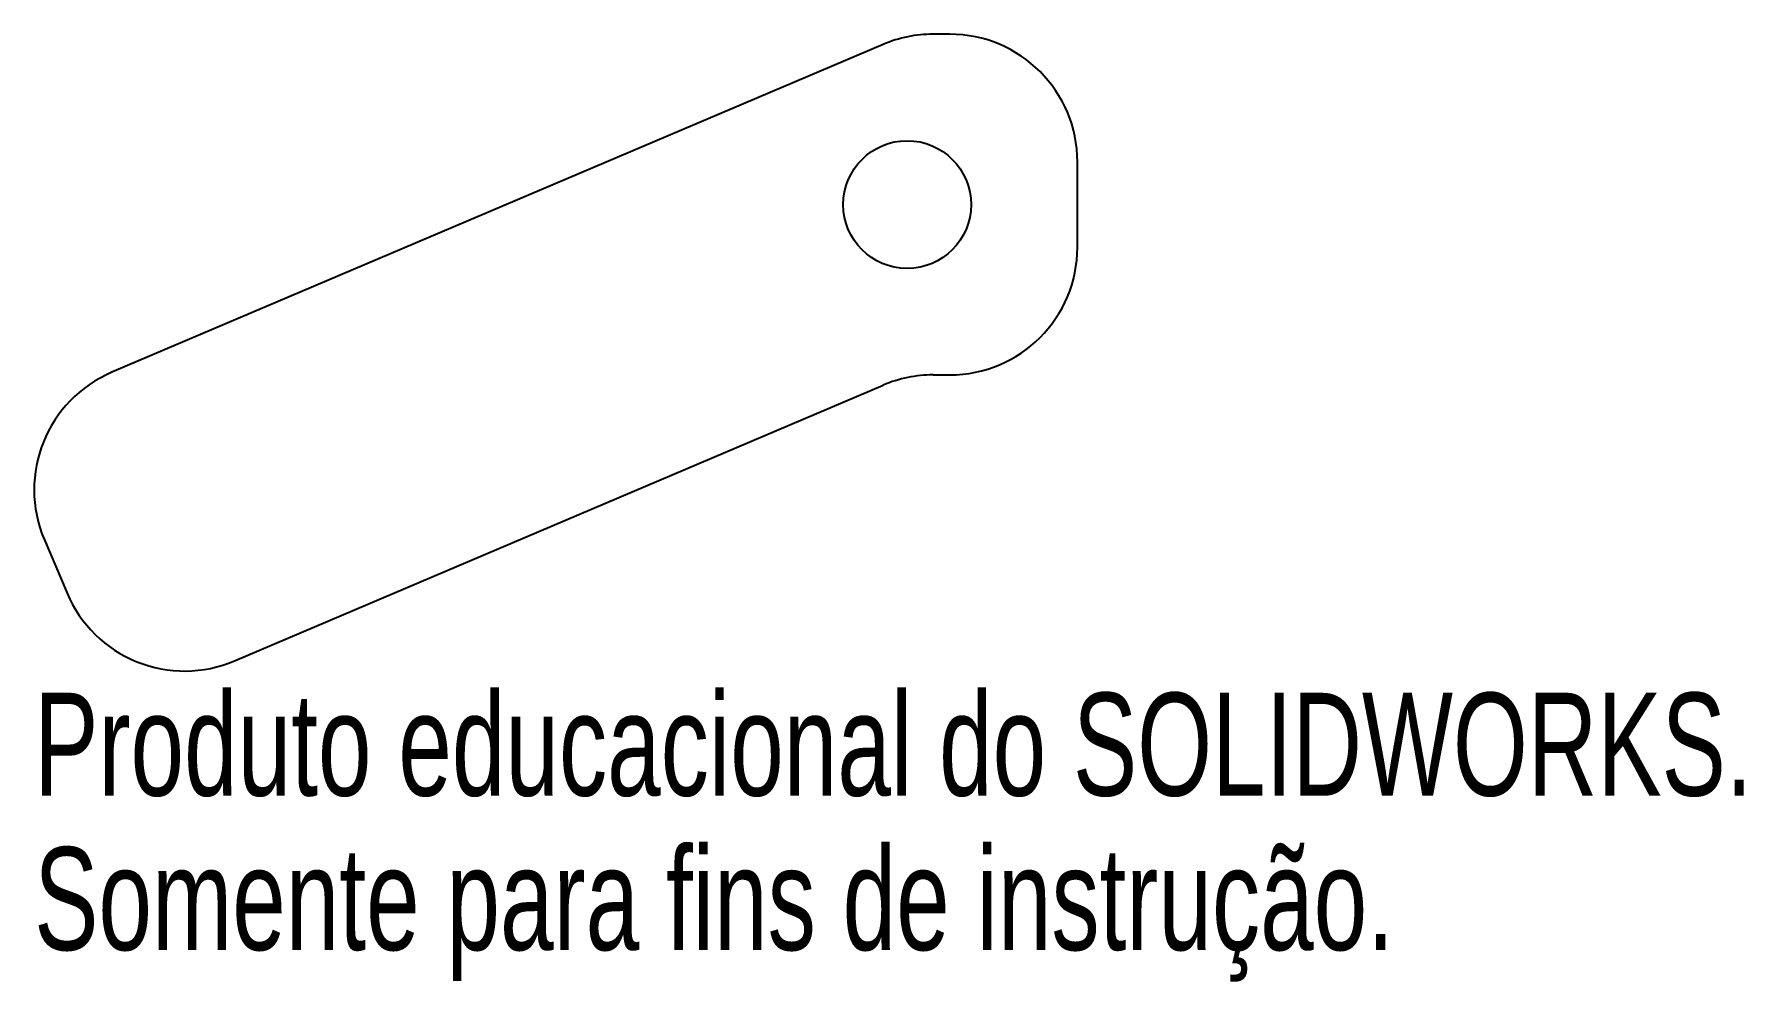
# Paper-space layout '_Posterior' of a CAD drawing. Header units: millimetres. Extents: x -41 to 39.3, y -36.5 to 8.
import ezdxf

# ---------------------------------------------------------------- set-up
doc = ezdxf.new("R2010")
doc.units = ezdxf.units.MM
doc.styles.add('SLDTEXTSTYLE0', font='TXT', dxfattribs={"width": 0.7})

psp = doc.layouts.new('_Posterior')

# ---------------------------------------------------------------- linework, layer by layer
at = {"color": 7, "linetype": 'Continuous', "lineweight": 25}
for p, q in [((-1.125, 7.522), (-37.358, -7.877)), ((2, 8), (1.222, 8)), ((8, -2), (8, 2)), ((1.222, -8), (2, -8)), ((-31.598, -21.429), (-1.125, -8.478)), ((-40.533, -15.746), (-39.467, -18.254))]:
    psp.add_line(p, q, dxfattribs=at)
psp.add_circle((0, 0), 3, dxfattribs=at)
for centre, start, end in [((1.222, 2), 90, 113.02549), ((2, 2), 0, 90), ((2, -2), 270, 0), ((-35.011, -13.399), 113.02549, 203.02549), ((1.222, -14), 90, 113.02549), ((-33.945, -15.907), 203.02549, 293.02549)]:
    psp.add_arc(centre, 6, start, end, dxfattribs=at)

# ---------------------------------------------------------------- texts
at = {"color": 7, "linetype": 'Continuous', "char_height": 4.83362, "attachment_point": 1, "style": 'SLDTEXTSTYLE0'}
for s, insert in [('Produto educacional do SOLIDWORKS.', (-41.011, -22.927)), ('Somente para fins de instrução.', (-41.011, -30.177))]:
    psp.add_mtext(s, dxfattribs=dict(at, insert=insert))

doc.saveas('drawing.dxf')
